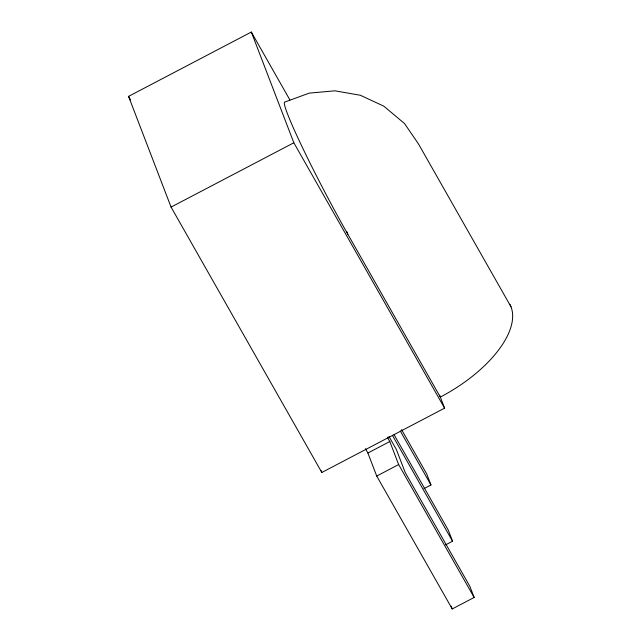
<?xml version="1.0" encoding="UTF-8"?>
<svg xmlns="http://www.w3.org/2000/svg" width="641" height="641" viewBox="0 0 641 641"><rect width="100%" height="100%" fill="white"/><g stroke="black" fill="none" stroke-linecap="round" stroke-linejoin="round"><path stroke-width="0.96" d="M439.622 395.209L444.59 408.149L321.822 472.473L171.067 207.099L128.561 96.374L251.328 32.05L289.884 99.916M171.067 207.099L293.834 142.775L251.328 32.05M388.991 436.505L396.338 449.453L405.184 472.481L469.893 586.395L474.148 597.46L452.226 608.95L376.724 476.055L367.886 453.027L389.808 441.537L387.356 437.226M376.724 476.055L398.646 464.565L389.808 441.537M423.941 488.65L430.96 484.973L426.706 473.899L401.538 429.598M445.535 544.89L452.554 541.22L448.299 530.147L394.063 434.678M511.021 306.839L418.509 143.985L404.519 123.545L383.831 106.182L360.394 95.277L334.947 90.822L309.218 93.121L284.957 102.023A99.195 6.242 62.3 0 0 347.823 234.221L440.335 397.075A99.195 47.025 -29.6 0 0 509.843 304.259M293.834 142.775L444.59 408.149M400.329 431.056L430.96 484.973M392.404 435.335L452.554 541.22M398.646 464.565L474.148 597.46M365.434 448.708L367.886 453.027M128.561 96.374L130.54 99.86M346.749 231.425L347.823 234.221M451.16 606.186L452.226 608.95M321.109 470.614L321.822 472.473"/></g></svg>
